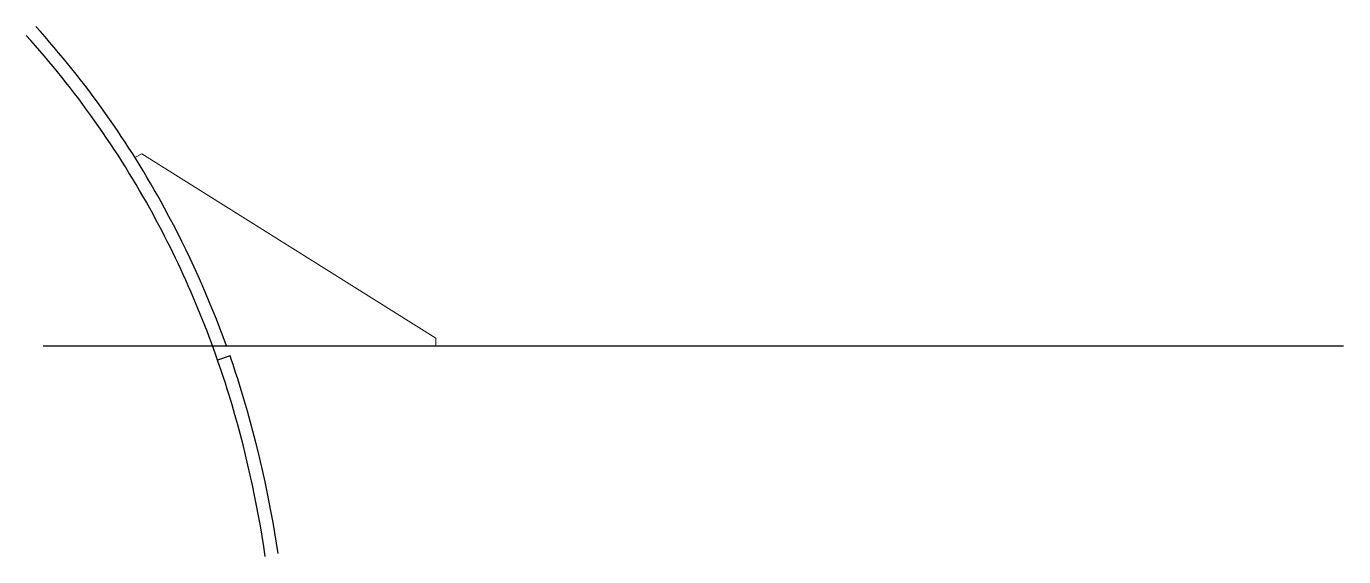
# Model space of a CAD drawing. Header units: metres. Extents: x -3255 to -739, y 2567 to 3580.
import ezdxf

# ---------------------------------------------------------------- set-up
doc = ezdxf.new("R2010")
doc.units = ezdxf.units.M
doc.layers.get('0').update_dxf_attribs({"linetype": 'CONTINUOUS'})
for name, color, linetype in [('-1202', 7, 'CONTINUOUS'), ('100-DF1', 7, 'CONTINUOUS'), ('Plate _Visible', 7, 'CONTINUOUS')]:
    doc.layers.add(name, color=color, linetype=linetype)

msp = doc.modelspace()

# ---------------------------------------------------------------- linework, layer by layer
at = {"layer": '-1202', "color": 7, "linetype": 'CONTINUOUS'}
for points in [[(-2872.6, 2969.8, 0.038199), (-2990.8, 3233, 0.059026), (-3236.7, 3580.3, 0.059026)], [(-2798.4, 2566.6, 0.038583), (-2867.6, 2875.6, 0.05033), (-3012.7, 3221, 0.058891), (-3254.7, 3562.9)], [(-2774, 2572.7, 0.038267), (-2843.7, 2883, 0.009384), (-2865.7, 2950.4)]]:
    msp.add_lwpolyline(points, format="xyb", dxfattribs=at)
at = {"color": 7, "linetype": 'CONTINUOUS', "ltscale": 3}
msp.add_line((-2865.7, 2950.4), (-2889.3, 2942.2), dxfattribs=at)
at = {"layer": '100-DF1', "color": 7, "linetype": 'CONTINUOUS', "lineweight": 15}
for p, q in [((-3047.3, 3329.7), (-3033.9, 3336.4)), ((-3033.9, 3336.4), (-2472.6, 2984.4)), ((-2472.6, 2969.8), (-2472.6, 2984.4))]:
    msp.add_line(p, q, dxfattribs=at)
at = {"layer": 'Plate _Visible', "color": 3, "linetype": 'CONTINUOUS', "ltscale": 100}
msp.add_line((-3222.8, 2969.8), (-738.9, 2969.8), dxfattribs=at)

doc.saveas('drawing.dxf')
